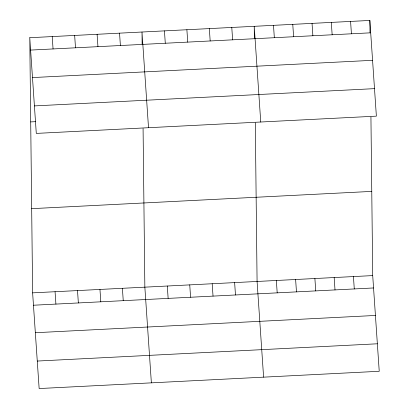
<?xml version="1.0" encoding="UTF-8"?>
<svg xmlns="http://www.w3.org/2000/svg" width="409" height="409" viewBox="0 0 409 409"><rect width="100%" height="100%" fill="white"/><g stroke="black" fill="none" stroke-linecap="round" stroke-linejoin="round"><path stroke-width="0.61" d="M29.765 37.715L369.854 20.45L376.377 116.141L36.289 133.406L29.765 37.715L32.623 292.859L39.146 388.55L379.235 371.285L372.711 275.594L370.932 117.04M30.609 50.082L370.697 32.817M32.485 77.577L372.573 60.312M34.417 105.911L374.501 88.646M30.711 121.913L35.695 121.662M31.682 208.662L371.766 191.397M32.623 292.859L372.711 275.594M33.466 305.226L373.55 287.962M35.343 332.721L375.426 315.457M37.27 361.055L377.359 343.79M350.585 21.426L351.423 33.794M353.437 276.571L354.281 288.938M331.31 22.408L332.154 34.775M334.168 277.553L335.007 289.92M312.041 23.385L312.88 35.752M314.894 278.529L315.738 290.896M292.767 24.361L293.611 36.733M295.625 279.505L296.464 291.873M273.498 25.343L274.337 37.71M276.351 280.487L277.195 292.854M260.748 122.01L254.224 26.319L254.357 38.349M263.606 377.154L257.082 281.464L255.303 122.91M231.78 27.459L232.624 39.826M234.633 282.604L235.477 294.971M209.331 28.599L210.175 40.966M212.189 283.744L213.033 296.111M186.887 29.739L187.731 42.107M189.74 284.884L190.584 297.251M164.444 30.879L165.287 43.247M167.296 286.024L168.14 298.391M148.518 127.71L141.995 32.02L142.133 44.044M151.376 382.855L144.852 287.164L143.078 128.61M119.551 33.16L120.394 45.527M122.403 288.299L123.247 300.671M97.107 34.295L97.945 46.662M99.96 289.439L100.803 301.806M74.658 35.435L75.501 47.802M77.516 290.579L78.359 302.946M52.214 36.575L53.058 48.942M55.067 291.719L55.91 304.086M369.854 20.45L369.987 32.48"/></g></svg>
